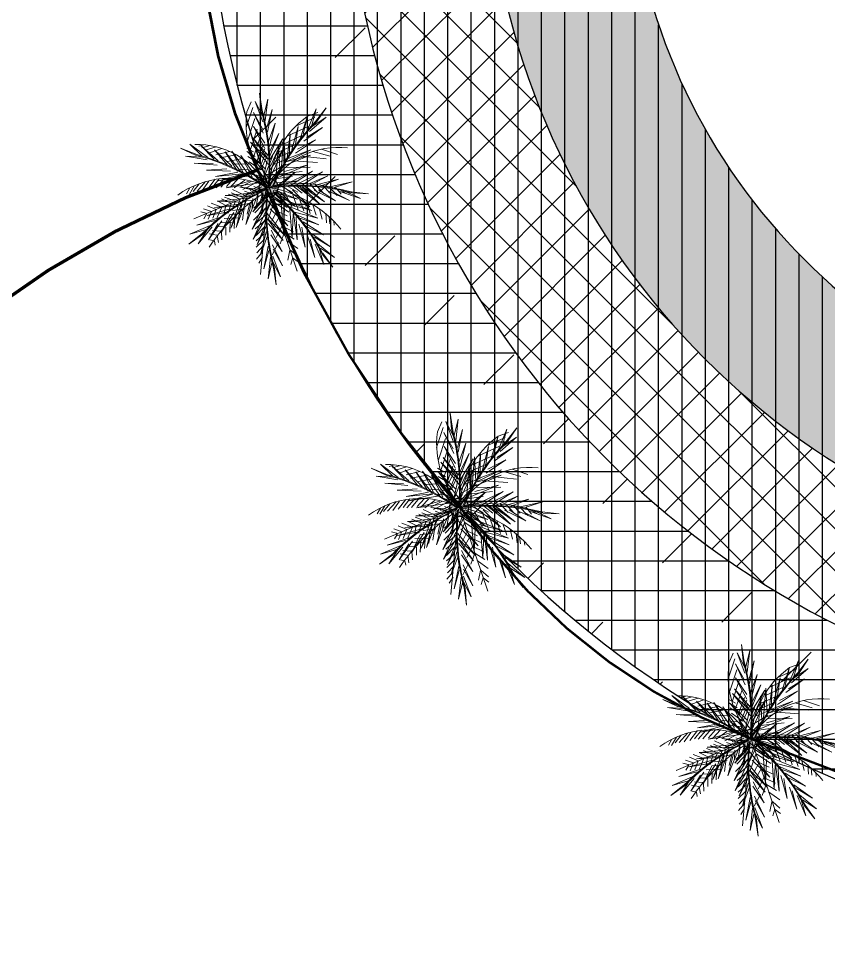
# Model space of a CAD drawing. Extents: x 671027 to 671614, y 802418 to 802669.
# Drawn here: x 671270.83 to 671288.13, y 802457.18 to 802476.96 of the extents above; entities that cross this region are included whole.
import ezdxf

# ---------------------------------------------------------------- set-up
doc = ezdxf.new("R2010")
doc.units = 0
for name, color, linetype in [('Bubbler 110', 1, 'Continuous'), ('drip line', 7, 'Continuous'), ('Pipe-Lateral-10 Bars-50mm', 7, 'Continuous'), ('Pipe-Lateral-10 Bars-63mm', 7, 'Continuous'), ('Pipe-Lateral-10 Bars-75mm', 7, 'Continuous'), ('ROAD BORDER', 7, 'Continuous'), ('Roads boundry', 7, 'Continuous'), ('shrubs-Gc', 7, 'Continuous')]:
    doc.layers.add(name, color=color, linetype=linetype)
doc.layers.add('palm bltshardia', color=8, linetype='Continuous', lineweight=15)
doc.styles.get("Standard").update_dxf_attribs({"font": 'arial.ttf'})
doc.linetypes.add('50mm', pattern='A,0.5,-0.2,["50mm",Standard,S=0.1,R=0,X=-0.1,Y=-0.05],-0.5', length=1.2)
doc.linetypes.add('63mm', pattern='A,0.5,-0.2,["63mm",Standard,S=0.1,R=0,X=-0.1,Y=-0.05],-0.5', length=1.2)
doc.linetypes.add('75mm', pattern='A,0.5,-0.2,["75mm",Standard,S=0.1,R=0,X=-0.1,Y=-0.05],-0.5', length=1.2)
pattern_1 = [(90, (0, 0), (-0.5, 0), [])]

# ---------------------------------------------------------------- blocks, each defined once
blk = doc.blocks.new('aer')
at = {"layer": 'palm bltshardia', "color": 60}
for p, q in [((-0.891, 1.136, -0.051), (-0.879, 1.331, -0.051)), ((-0.255, 1.133, -0.051), (-0.058, 1.356, -0.051)), ((-0.81, 0.872, -0.051), (-0.819, 1.243, -0.051)), ((-0.277, 0.977, -0.051), (-0.076, 1.224, -0.051)), ((-0.707, 0.675, -0.051), (-0.718, 1.075, -0.051)), ((-0.278, 0.753, -0.051), (-0.062, 1.138, -0.051)), ((-0.603, 0.53, -0.051), (-0.613, 0.908, -0.051)), ((-0.258, 0.596, -0.051), (-0.065, 0.972, -0.051)), ((1.011, 0.826, -0.051), (1.077, 0.81, -0.051)), ((-0.51, 0.415, -0.051), (-0.513, 0.771, -0.051)), ((-0.21, 0.41, -0.051), (-0.041, 0.821, -0.051)), ((0.714, 0.682, -0.051), (0.895, 0.65, -0.051)), ((0.825, 0.752, -0.051), (0.985, 0.699, -0.051)), ((0.904, 0.782, -0.051), (1.026, 0.747, -0.051)), ((-0.425, 0.295, -0.051), (-0.425, 0.655, -0.051)), ((-0.339, 0.232, -0.051), (-0.331, 0.554, -0.051)), ((-0.149, 0.254, -0.051), (-0.025, 0.658, -0.051)), ((0.48, 0.526, -0.051), (0.717, 0.496, -0.051)), ((0.575, 0.6, -0.051), (0.788, 0.582, -0.051)), ((-0.217, 0.114, -0.051), (-0.257, 0.443, -0.051)), ((-0.095, 0.15, -0.051), (-0.012, 0.47, -0.051)), ((0.29, 0.343, -0.051), (0.575, 0.325, -0.051)), ((0.371, 0.427, -0.051), (0.632, 0.412, -0.051)), ((-1.388, 0.173, -0.051), (-1.523, 0.314, -0.051)), ((-1.139, 0.052, -0.051), (-1.417, 0.299, -0.051)), ((-0.925, -0.006, -0.051), (-1.225, 0.258, -0.051)), ((-0.748, -0.029, -0.051), (-1.032, 0.221, -0.051)), ((-0.6, -0.038, -0.051), (-0.863, 0.202, -0.051)), ((-0.454, -0.058, -0.051), (-0.718, 0.187, -0.051)), ((-0.349, -0.038, -0.051), (-0.579, 0.187, -0.051)), ((-0.18, -0.029, -0.051), (-0.449, 0.166, -0.051)), ((0.196, 0.228, -0.051), (0.479, 0.242, -0.051)), ((0.119, 0.117, -0.051), (0.41, 0.15, -0.051))]:
    blk.add_line(p, q, dxfattribs=at)
at = {"layer": 'palm bltshardia', "elevation": -0.051}
for points in [[(-0.74, 1.253), (-0.9, 1.5), (-0.747, 1.23)], [(0.677, 1.327), (0.807, 1.59), (0.653, 1.32)], [(-1.325, 0.422), (-1.605, 0.513), (-1.304, 0.434)], [(1.474, 0.41), (1.758, 0.487), (1.454, 0.424)], [(1.37, -0.471), (1.65, -0.562), (1.35, -0.483)], [(-1.038, -0.969), (-1.257, -1.165), (-1.038, -0.945)], [(0.31, -1.415), (0.371, -1.703), (0.289, -1.403)]]:
    blk.add_lwpolyline(points, dxfattribs=at)
at = {"layer": 'palm bltshardia', "color": 52, "elevation": -0.051}
for points in [[(-0.674, 1.05), (-0.948, 1.329), (-0.715, 1.143)], [(-0.629, 1.061), (-0.748, 1.433), (-0.692, 1.141)], [(0.421, 1.002), (0.498, 1.407), (0.461, 1.073)], [(0.484, 0.952), (0.786, 1.232), (0.523, 1.022)], [(-0.372, 0.679), (-0.449, 1.098), (-0.424, 0.739)], [(0.226, 0.576), (0.227, 1.052), (0.262, 0.648)], [(-0.455, 0.644), (-0.79, 0.908), (-0.484, 0.718)], [(-0.243, 0.4), (-0.234, 0.912), (-0.291, 0.483)], [(0.073, 0.241), (0.046, 0.832), (0.12, 0.405)], [(0.228, 0.559), (0.631, 0.814), (0.27, 0.628)], [(-1.112, 0.409), (-1.451, 0.603), (-1.212, 0.425)], [(-0.664, 0.301), (-1.004, 0.558), (-0.742, 0.31)], [(-0.251, 0.358), (-0.722, 0.605), (-0.315, 0.456)], [(-0.334, 0.177), (-0.694, 0.569), (-0.446, 0.214)], [(0.009, 0.105), (0.103, 0.536), (-0.019, 0.164)], [(0.094, 0.247), (0.608, 0.539), (0.207, 0.374)], [(0.472, 0.216), (0.851, 0.589), (0.585, 0.247)], [(0.807, 0.324), (1.16, 0.563), (0.886, 0.329)], [(1.26, 0.408), (1.609, 0.585), (1.361, 0.419)], [(-1.111, 0.363), (-1.501, 0.383), (-1.204, 0.404)], [(-0.02, 0.001), (-0.243, 0.382), (-0.081, 0.025)], [(0.083, 0.078), (0.397, 0.386), (0.148, 0.085)], [(1.257, 0.363), (1.648, 0.363), (1.352, 0.399)], [(-0.675, 0.212), (-1.1, 0.179), (-0.747, 0.247)], [(-0.373, 0.158), (-0.866, 0.018), (-0.465, 0.183)], [(0.51, 0.195), (0.995, 0.031), (0.603, 0.216)], [(0.814, 0.234), (1.237, 0.18), (0.887, 0.265)], [(-0.024, -0.011), (-0.416, -0.211), (-0.088, 0.002)], [(0.069, -0.039), (0.462, 0.162), (0.133, -0.051)], [(-0.021, -0.049), (-0.462, -0.051), (-0.073, -0.09)], [(0.022, -0.075), (-0.197, -0.458), (0.031, -0.14)], [(-0.013, -0.058), (-0.035, -0.498), (-0.056, -0.107)], [(0.034, -0.072), (0.404, -0.312), (0.055, -0.134)], [(0.066, -0.051), (0.288, -0.432), (0.127, -0.075)], [(0.419, -0.208), (0.911, -0.068), (0.511, -0.233)], [(-0.33, -0.233), (-0.849, -0.348), (-0.418, -0.311)], [(-0.334, -0.276), (-0.459, -0.773), (-0.402, -0.343)], [(0.38, -0.226), (0.739, -0.618), (0.491, -0.263)], [(0.721, -0.261), (1.146, -0.229), (0.792, -0.296)], [(-0.603, -0.456), (-0.995, -0.622), (-0.65, -0.52)], [(0.027, -0.435), (-0.133, -0.942), (0.05, -0.549)], [(0.062, -0.459), (0.43, -0.816), (0.087, -0.551)], [(0.709, -0.351), (1.049, -0.607), (0.788, -0.36)], [(1.156, -0.413), (1.547, -0.432), (1.249, -0.453)], [(1.157, -0.458), (1.496, -0.653), (1.257, -0.474)], [(-0.531, -0.511), (-0.716, -0.895), (-0.597, -0.555)], [(-0.92, -0.79), (-1.258, -0.987), (-0.984, -0.869)], [(-0.88, -0.812), (-1.092, -1.141), (-0.961, -0.873)], [(0.084, -0.782), (0.031, -1.205), (0.115, -0.855)], [(0.167, -0.748), (0.408, -1.099), (0.172, -0.827)], [(0.214, -1.224), (0.216, -1.615), (0.251, -1.319)], [(0.254, -1.2), (0.432, -1.548), (0.265, -1.301)]]:
    blk.add_lwpolyline(points, dxfattribs=at)
at = {"layer": 'palm bltshardia', "color": 64, "elevation": -0.051}
for points in [[(0.566, 1.137), (0.83, 1.426), (0.604, 1.231)], [(-0.51, 0.897), (-0.602, 1.299), (-0.551, 0.966)], [(0.292, 0.778), (0.353, 1.2), (0.342, 0.84)], [(-0.585, 0.868), (-0.897, 1.137), (-0.626, 0.937)], [(0.146, 0.458), (0.125, 0.989), (0.199, 0.563)], [(0.364, 0.723), (0.688, 0.999), (0.39, 0.798)], [(-0.298, 0.478), (-0.317, 0.955), (-0.337, 0.549)], [(-0.313, 0.485), (-0.726, 0.725), (-0.358, 0.553)], [(-0.095, 0.207), (-0.091, 0.798), (-0.148, 0.369)], [(0.187, 0.472), (0.635, 0.72), (0.235, 0.555)], [(-0.913, 0.369), (-1.252, 0.602), (-0.99, 0.392)], [(-0.474, 0.204), (-0.81, 0.542), (-0.55, 0.23)], [(-0.129, 0.074), (-0.526, 0.513), (-0.278, 0.157)], [(0.047, 0.113), (-0.064, 0.539), (0.073, 0.172)], [(0.262, 0.124), (0.681, 0.542), (0.415, 0.2)], [(0.612, 0.236), (0.966, 0.557), (0.69, 0.258)], [(1.059, 0.379), (1.41, 0.595), (1.138, 0.398)], [(-0.1, 0.185), (-0.625, 0.458), (-0.218, 0.308)], [(-0.922, 0.289), (-1.334, 0.276), (-1, 0.312)], [(-0.463, 0.191), (-0.929, 0.088), (-0.541, 0.21)], [(0.119, 0.08), (0.5, 0.3), (0.143, 0.14)], [(0.601, 0.224), (1.061, 0.097), (0.681, 0.239)], [(1.065, 0.298), (1.475, 0.264), (1.143, 0.317)], [(-0.148, 0.064), (-0.719, -0.091), (-0.319, 0.074)], [(0.083, 0.065), (0.409, -0.232), (0.148, 0.06)], [(0.194, -0.113), (0.765, 0.041), (0.364, -0.124)], [(0.281, 0.113), (0.843, -0.071), (0.451, 0.114)], [(-0.139, -0.107), (-0.717, -0.231), (-0.285, -0.194)], [(-0.139, -0.129), (-0.291, -0.7), (-0.234, -0.271)], [(0.175, -0.124), (0.572, -0.562), (0.324, -0.207)], [(0.509, -0.24), (0.974, -0.138), (0.587, -0.26)], [(0.013, -0.206), (-0.168, -0.769), (0.015, -0.376)], [(0.032, -0.217), (0.451, -0.634), (0.108, -0.37)], [(0.519, -0.254), (0.856, -0.591), (0.596, -0.279)], [(0.967, -0.338), (1.379, -0.325), (1.045, -0.361)], [(-0.424, -0.34), (-0.884, -0.463), (-0.484, -0.393)], [(-0.407, -0.338), (-0.551, -0.792), (-0.463, -0.396)], [(0.958, -0.419), (1.298, -0.652), (1.036, -0.441)], [(-0.786, -0.638), (-1.158, -0.815), (-0.845, -0.694)], [(0.073, -0.569), (-0.052, -1.029), (0.088, -0.648)], [(0.079, -0.553), (0.401, -0.905), (0.101, -0.631)], [(-0.721, -0.686), (-0.916, -1.049), (-0.78, -0.742)], [(0.149, -1.032), (0.117, -1.442), (0.168, -1.11)], [(0.223, -1), (0.44, -1.35), (0.242, -1.078)]]:
    blk.add_lwpolyline(points, dxfattribs=at)
at = {"layer": 'palm bltshardia', "color": 13, "elevation": -0.051}
for points in [[(0.679, 1.294, 0.163977), (0.009, 0.019, -5.135633)], [(-0.891, 1.136, 0.234869), (0.008, 0.007, 2.6185)], [(1.191, 0.889, 0.174923), (0.009, 0.019, -4.874429)], [(-1.388, 0.173, 0.234869), (0.051, 0.063, 2.6185)]]:
    blk.add_lwpolyline(points, format="xyb", dxfattribs=at)
at = {"layer": 'palm bltshardia', "color": 60, "elevation": -0.051}
for points in [[(0.57, 1.168), (0.645, 1.225)], [(0.406, 0.989), (0.614, 1.066)], [(0.459, 1.092), (0.619, 1.137)], [(0.268, 0.782), (0.488, 0.862)], [(0.346, 0.901), (0.522, 0.958)], [(0.192, 0.581), (0.389, 0.672)], [(0.232, 0.696), (0.429, 0.764)], [(0.113, 0.39), (0.329, 0.511)], [(0.15, 0.486), (0.355, 0.584)], [(0.048, 0.193), (0.251, 0.359)], [(0.092, 0.302), (0.284, 0.444)], [(-0.476, 0.001), (-0.659, 0.21)], [(-0.344, -0.005), (-0.564, 0.236)], [(-0.198, -0.001), (-0.478, 0.278)], [(-0.476, 0.001), (-0.651, -0.125)], [(0.132, -0.016), (0.347, 0.123)], [(0.29, -0.013), (0.55, 0.155)], [(0.436, -0.04), (0.597, 0.101)], [(0.555, -0.049), (0.726, 0.112)], [(0.724, -0.058), (0.9, 0.095)], [(0.858, -0.062), (1.03, 0.056)], [(0.997, -0.081), (1.205, 0.046)], [(-0.688, 0), (-0.795, -0.082)], [(-0.598, -0.007), (-0.74, -0.106)], [(-0.525, -0.157), (-0.625, -0.418)], [(-0.344, -0.005), (-0.553, -0.137)], [(-0.367, -0.091), (-0.498, -0.341)], [(-0.251, -0.055), (-0.363, -0.254)], [(-0.147, -0.032), (-0.263, -0.217)], [(-0.163, -0.164), (-0.144, -0.437)], [(-0.001, -0.11), (-0.118, -0.234)], [(-0.094, -0.105), (-0.081, -0.326)], [(-0.003, -0.151), (-0.028, -0.305)], [(0.042, -0.131), (0.164, -0.228)], [(0.103, -0.075), (0.236, -0.386)], [(0.189, -0.097), (0.322, -0.407)], [(0.29, -0.023), (0.519, -0.229)], [(0.305, -0.161), (0.429, -0.48)], [(0.437, -0.019), (0.574, -0.184)], [(0.556, -0.029), (0.699, -0.215)], [(0.724, -0.048), (0.874, -0.227)], [(0.857, -0.065), (1.008, -0.209)], [(1.18, -0.085), (1.34, -0.007)], [(1.18, -0.094), (1.325, -0.196)], [(1.32, -0.104), (1.43, -0.038)], [(1.32, -0.098), (1.418, -0.18)], [(-0.754, -0.298), (-0.822, -0.593)], [(-0.654, -0.229), (-0.713, -0.49)], [(-0.219, -0.243), (-0.203, -0.469)], [(-0.002, -0.222), (-0.116, -0.329)], [(-0.002, -0.308), (-0.108, -0.42)], [(0.047, -0.233), (0.01, -0.392)], [(0.112, -0.327), (0.049, -0.488)], [(0.06, -0.226), (0.195, -0.318)], [(0.425, -0.226), (0.506, -0.483)], [(0.522, -0.296), (0.588, -0.511)], [(0.974, -0.228), (1.131, -0.415)], [(-0.966, -0.495), (-0.98, -0.727)], [(-0.864, -0.39), (-0.901, -0.638)], [(-0.353, -0.437), (-0.28, -0.608)], [(-0.286, -0.34), (-0.232, -0.566)], [(-0.002, -0.409), (-0.051, -0.459), (-0.22, -0.606)], [(-0.002, -0.478), (-0.172, -0.649)], [(-0.002, -0.409), (0.047, -0.459), (0.121, -0.528)], [(-0.002, -0.478), (0.102, -0.583)], [(0.075, -0.338), (0.231, -0.415)], [(0.129, -0.42), (0.091, -0.619)], [(0.126, -0.419), (0.288, -0.539)], [(0.621, -0.36), (0.699, -0.542)], [(0.729, -0.411), (0.789, -0.581)], [(0.829, -0.453), (0.894, -0.625)], [(-1.032, -0.575), (-1.052, -0.757)], [(-0.435, -0.581), (-0.335, -0.782)], [(-0.388, -0.512), (-0.311, -0.683)], [(-0.002, -0.548), (-0.171, -0.706)], [(-0.003, -0.64), (-0.149, -0.79)], [(-0.003, -0.64), (0.116, -0.754)], [(-0.002, -0.548), (0.105, -0.657)], [(0.187, -0.532), (0.125, -0.75)], [(0.158, -0.54), (0.351, -0.659)], [(0.239, -0.622), (0.171, -0.827)], [(0.181, -0.642), (0.37, -0.747)], [(0.922, -0.499), (0.988, -0.649)], [(1.013, -0.55), (1.089, -0.703)], [(1.102, -0.589), (1.171, -0.694)], [(-1.152, -0.763), (-1.161, -0.855)], [(-1.094, -0.665), (-1.113, -0.814)], [(-0.505, -0.816), (-0.4, -1.009)], [(-0.485, -0.747), (-0.393, -0.918)], [(-0.446, -0.674), (-0.361, -0.861)], [(-0.003, -0.726), (-0.14, -0.854)], [(-0.003, -0.726), (0.14, -0.841)], [(0.286, -0.717), (0.199, -0.946)], [(0.211, -0.744), (0.429, -0.854)], [(-0.519, -0.935), (-0.414, -1.11)], [(-0.002, -0.904), (-0.144, -1.051)], [(-0.003, -0.829), (-0.127, -0.93)], [(-0.004, -0.904), (0.136, -1.052)], [(-0.003, -0.829), (0.138, -0.925)], [(0.316, -0.854), (0.242, -1.038)], [(0.28, -0.865), (0.459, -0.951)], [(0.341, -0.985), (0.28, -1.117)], [(0.351, -0.979), (0.485, -1.034)], [(-0.543, -1.113), (-0.461, -1.266)], [(-0.534, -0.991), (-0.439, -1.198)], [(-0.003, -1.014), (-0.124, -1.13)], [(-0.003, -1.106), (-0.107, -1.216)], [(-0.005, -1.014), (0.116, -1.131)], [(-0.005, -1.106), (0.099, -1.216)], [(0.381, -1.09), (0.311, -1.222)], [(0.392, -1.083), (0.533, -1.133)], [(-0.547, -1.202), (-0.446, -1.344)], [(-0.541, -1.292), (-0.468, -1.389)], [(-0.003, -1.199), (-0.015, -1.204), (-0.072, -1.28)], [(-0.005, -1.199), (0.007, -1.204), (0.063, -1.28)], [(0.42, -1.186), (0.348, -1.292)], [(0.428, -1.18), (0.553, -1.209)], [(0.496, -1.263), (0.45, -1.328)], [(0.496, -1.263), (0.574, -1.28)]]:
    blk.add_lwpolyline(points, dxfattribs=at)
at = {"layer": 'palm bltshardia', "color": 13, "elevation": -0.051}
for points in [[(1.572, -0.121), (-0.008, 0.006)], [(-0.001, -0.009), (-0.005, -1.443)], [(0.023, -0.021), (1.368, -0.745)]]:
    blk.add_lwpolyline(points, dxfattribs=at)
at = {"layer": 'palm bltshardia', "color": 60, "elevation": -0.051}
blk.add_lwpolyline([(0.564, -1.395, -0.096681), (0.06, -0.134, 0.41346)], format="xyb", dxfattribs=at)
at = {"layer": 'palm bltshardia', "color": 15}
for centre, radius, start, end in [((3.668, -0.983, -0.051), 3.795, 142.5718, 163.5983), ((3.668, -0.983, -0.051), 3.781, 142.2898, 163.5983), ((2.757, 2.687, -0.051), 3.795, 202.5718, 223.5983), ((2.757, 2.687, -0.051), 3.781, 202.2898, 223.5983), ((-1.82, -3.326, -0.051), 3.781, 61.1603, 82.4687), ((-1.82, -3.326, -0.051), 3.795, 61.1603, 82.1867), ((1.778, -3.358, -0.051), 3.795, 94.9049, 115.9313), ((1.778, -3.358, -0.051), 3.781, 94.6228, 115.9313), ((1.96, -3.271, -0.051), 3.795, 121.1603, 142.1867), ((1.96, -3.271, -0.051), 3.781, 121.1603, 142.4687), ((3.803, 0.03, -0.051), 3.795, 181.1603, 202.1867), ((3.803, 0.03, -0.051), 3.781, 181.1603, 202.4687), ((1.866, 3.277, -0.051), 3.795, 241.1603, 262.1867), ((1.866, 3.277, -0.051), 3.781, 241.1603, 262.4687)]:
    blk.add_arc(centre, radius, start, end, dxfattribs=at)
at = {"layer": 'palm bltshardia', "color": 60, "extrusion": (0, 0, -1)}
for centre, major_axis, start_param, end_param in [((1.156, 0.858, -0.051), (0.869, -1.145), 1.597919, 2.736382), ((0.009, 0.019, -0.051), (-0.0166, -0.0126), 4.61587, 6.963033), ((1.019, -1.193, -0.051), (-1.248, -0.947), 0.42674, 1.511951)]:
    blk.add_ellipse(centre, major_axis=major_axis, ratio=1, start_param=start_param, end_param=end_param, dxfattribs=at)
at = {"layer": 'palm bltshardia', "color": 13, "extrusion": (0, 0, -1)}
blk.add_ellipse((0.106, -1.436, -0.051), major_axis=(0.863, -1.136), ratio=1, start_param=2.601404, end_param=3.68612, dxfattribs=at)
blk = doc.blocks.new('Bubbler 110')
at = {"layer": 'Bubbler 110'}
h = blk.add_hatch(color=1, dxfattribs=at)
h.dxf.hatch_style = 1
h.paths.add_polyline_path([(-0.2, 0, 1), (0.2, 0, 1)])
at = {"layer": 'Bubbler 110', "color": 7}
blk.add_circle((0, 0), 0.2, dxfattribs=at)

msp = doc.modelspace()

# ---------------------------------------------------------------- hatches: boundary and pattern name
at = {"layer": 'drip line', "true_color": 0xfecc66, "transparency": 33554585}
h = msp.add_hatch(dxfattribs=at)
h.set_pattern_fill('ANSI31', color=31, scale=4, angle=45)
h.set_pattern_definition(pattern_1)
h.paths.add_polyline_path([(671292.732, 802495.492, -0.295554), (671291.064, 802492.689, 0.809739), (671297.362, 802467.992, -0.295554), (671300.169, 802466.33, 0.080075), (671313.429, 802447.808, 0.003742), (671311.029, 802445.97, -0.078776), (671297.483, 802464.994, -0.809739), (671289.734, 802495.378, -0.105119), (671295.029, 802525.938, 0.032831), (671277.106, 802532.678, -0.001331), (671278.324, 802535.444, -0.037138), (671298.922, 802527.436, 0.115157)])
h = msp.add_hatch(dxfattribs=at)
h.set_pattern_fill('ANSI31', color=31, scale=4, angle=45)
h.set_pattern_definition(pattern_1)
h.paths.add_polyline_path([(671289.734, 802495.378, 0.809739), (671297.483, 802464.994, 0.078776), (671311.029, 802445.97, 0.003734), (671308.661, 802444.1, -0.071758), (671295.636, 802462.019, -0.727484), (671286.688, 802497.105, -0.089692), (671291.216, 802524.341, 0.028515), (671275.903, 802529.908, -0.001331), (671277.106, 802532.678, -0.032831), (671295.029, 802525.938, 0.105119)])
h = msp.add_hatch(dxfattribs=at)
h.set_pattern_fill('ANSI31', color=31, scale=4, angle=45)
h.set_pattern_definition(pattern_1)
h.paths.add_polyline_path([(671286.688, 802497.105, 0.727484), (671295.636, 802462.019, 0.071758), (671308.661, 802444.1, 0.003727), (671306.326, 802442.199, -0.065893), (671293.75, 802459.199, -0.669872), (671283.682, 802498.678, -0.07574), (671287.479, 802522.652, 0.024176), (671274.715, 802527.132, -0.00133), (671275.903, 802529.908, -0.028515), (671291.216, 802524.341, 0.089692)])
at = {"layer": 'shrubs-Gc'}
h = msp.add_hatch(dxfattribs=at)
h.set_pattern_fill('AR-SAND', color=219, scale=0.01125)
h.paths.add_polyline_path([(671292.732, 802495.492, -0.295554), (671291.064, 802492.689, 0.809739), (671297.362, 802467.992, -0.295554), (671300.169, 802466.33, 0.080075), (671313.429, 802447.808, 0.003742), (671311.029, 802445.97, -0.078776), (671297.483, 802464.994, -0.809739), (671289.734, 802495.378, -0.105119), (671295.029, 802525.938, 0.032831), (671277.106, 802532.678, -0.001331), (671278.324, 802535.444, -0.037138), (671298.922, 802527.436, 0.115157)])
h = msp.add_hatch(dxfattribs=at)
h.set_pattern_fill('ANSI37', color=74, scale=0.2)
h.paths.add_polyline_path([(671289.734, 802495.378, 0.809739), (671297.483, 802464.994, 0.078776), (671311.029, 802445.97, 0.003734), (671308.661, 802444.1, -0.071758), (671295.636, 802462.019, -0.727484), (671286.688, 802497.105, -0.089692), (671291.216, 802524.341, 0.028515), (671275.903, 802529.908, -0.001331), (671277.106, 802532.678, -0.032831), (671295.029, 802525.938, 0.105119)])
at = {"layer": 'shrubs-Gc', "linetype": 'ByBlock'}
h = msp.add_hatch(dxfattribs=at)
h.set_pattern_fill('DOLMIT', color=240, scale=0.1)
h.paths.add_polyline_path([(671286.688, 802497.105, 0.727484), (671295.636, 802462.019, 0.071758), (671308.661, 802444.1, 0.003727), (671306.326, 802442.199, -0.065893), (671293.75, 802459.199, -0.669872), (671283.682, 802498.678, -0.07574), (671287.479, 802522.652, 0.024176), (671274.715, 802527.132, -0.00133), (671275.903, 802529.908, -0.028515), (671291.216, 802524.341, 0.089692)])

# ---------------------------------------------------------------- linework, layer by layer
at = {"color": 119}
for radius, start, end in [(22.029, 126.6731, 261.9413), (19.029, 122.2366, 266.3778), (16.029, 116.3103, 272.3041)]:
    msp.add_arc((671296.839, 802481.01), radius, start, end, dxfattribs=at)
at = {"color": 0}
msp.add_arc((671296.839, 802481.01), 13.029, 116.3103, 272.3041, dxfattribs=at)
at = {"layer": 'Pipe-Lateral-10 Bars-50mm', "color": 4, "linetype": '50mm', "const_width": 0.05}
msp.add_lwpolyline([(671294.059, 802458.672), (671286.466, 802461.574, -0.155218), (671280.266, 802466.515, -0.084466), (671276.097, 802473.38, -0.007002), (671275.932, 802473.733, -0.007002)], format="xyb", dxfattribs=at)
at = {"layer": 'Pipe-Lateral-10 Bars-63mm', "color": 200, "linetype": '63mm', "const_width": 0.06}
msp.add_lwpolyline([(671275.932, 802473.733, -0.139858), (671274.816, 802481.274, -0.047084), (671275.233, 802485.308, -0.047084)], format="xyb", dxfattribs=at)
at = {"layer": 'Pipe-Lateral-10 Bars-75mm', "color": 6, "linetype": '75mm', "const_width": 0.07}
msp.add_lwpolyline([(671268.757, 802469.539), (671268.809, 802469.585, -0.098806), (671275.953, 802473.734)], format="xyb", dxfattribs=at)
at = {"layer": 'ROAD BORDER', "color": 0}
msp.add_arc((671797.04, 802305.249), 570, 151.05895, 165.03001, dxfattribs=at)
msp.add_arc((671797.04, 802305.249), 570, 151.05895, 165.03001, dxfattribs=at)
at = {"layer": 'ROAD BORDER'}
msp.add_arc((671797.04, 802305.249), 567.5, 151.04997, 165.02103, dxfattribs=at)
at = {"layer": 'Roads boundry', "color": 3}
msp.add_lwpolyline([(671248.591, 802451.988, -0.061033), (671300.237, 802580.059, -0.480427), (671399.317, 802596.5), (671471.758, 802531.196, -0.720128), (671452.819, 802487.724, 0.224449), (671290.835, 802427.96, -0.764766), (671248.569, 802451.907)], format="xyb", close=True, dxfattribs=at)
at = {"layer": 'Roads boundry'}
msp.add_arc((671797.04, 802305.249), 570, 151.05895, 165.03001, dxfattribs=at)
msp.add_arc((671797.04, 802305.249), 570, 151.05895, 165.03001, dxfattribs=at)
msp.add_arc((671797.04, 802305.249), 570, 151.05895, 165.03001, dxfattribs=at)
msp.add_arc((671797.04, 802305.249), 570, 151.05895, 165.03001, dxfattribs=at)

# ---------------------------------------------------------------- block references
at = {"layer": 'Bubbler 110', "rotation": 293.1852201696411}
for p in [(671276.172, 802473.355, 0.061), (671280.241, 802466.516, 0.061), (671286.466, 802461.574, 0.061)]:
    msp.add_blockref('Bubbler 110', p, dxfattribs=at)
at = {"layer": 'palm bltshardia', "color": 41, "linetype": 'ByBlock', "xscale": 1.2, "yscale": 1.2, "zscale": 1.2, "rotation": 293.1852201696411}
for p in [(671276.172, 802473.355, 0.061), (671280.241, 802466.516, 0.061), (671286.466, 802461.574, 0.061)]:
    msp.add_blockref('aer', p, dxfattribs=at)

doc.saveas('drawing.dxf')
